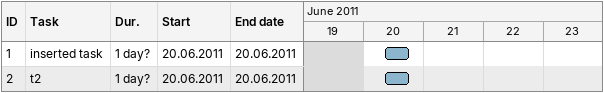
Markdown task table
| ID | Task | Duration | Start | Finish |
|---|---|---|---|---|
| 1 | inserted task | 1d? | 2011-06-20 | 2011-06-20 |
| 2 | t2 | 1d? | 2011-06-20 | 2011-06-20 |
